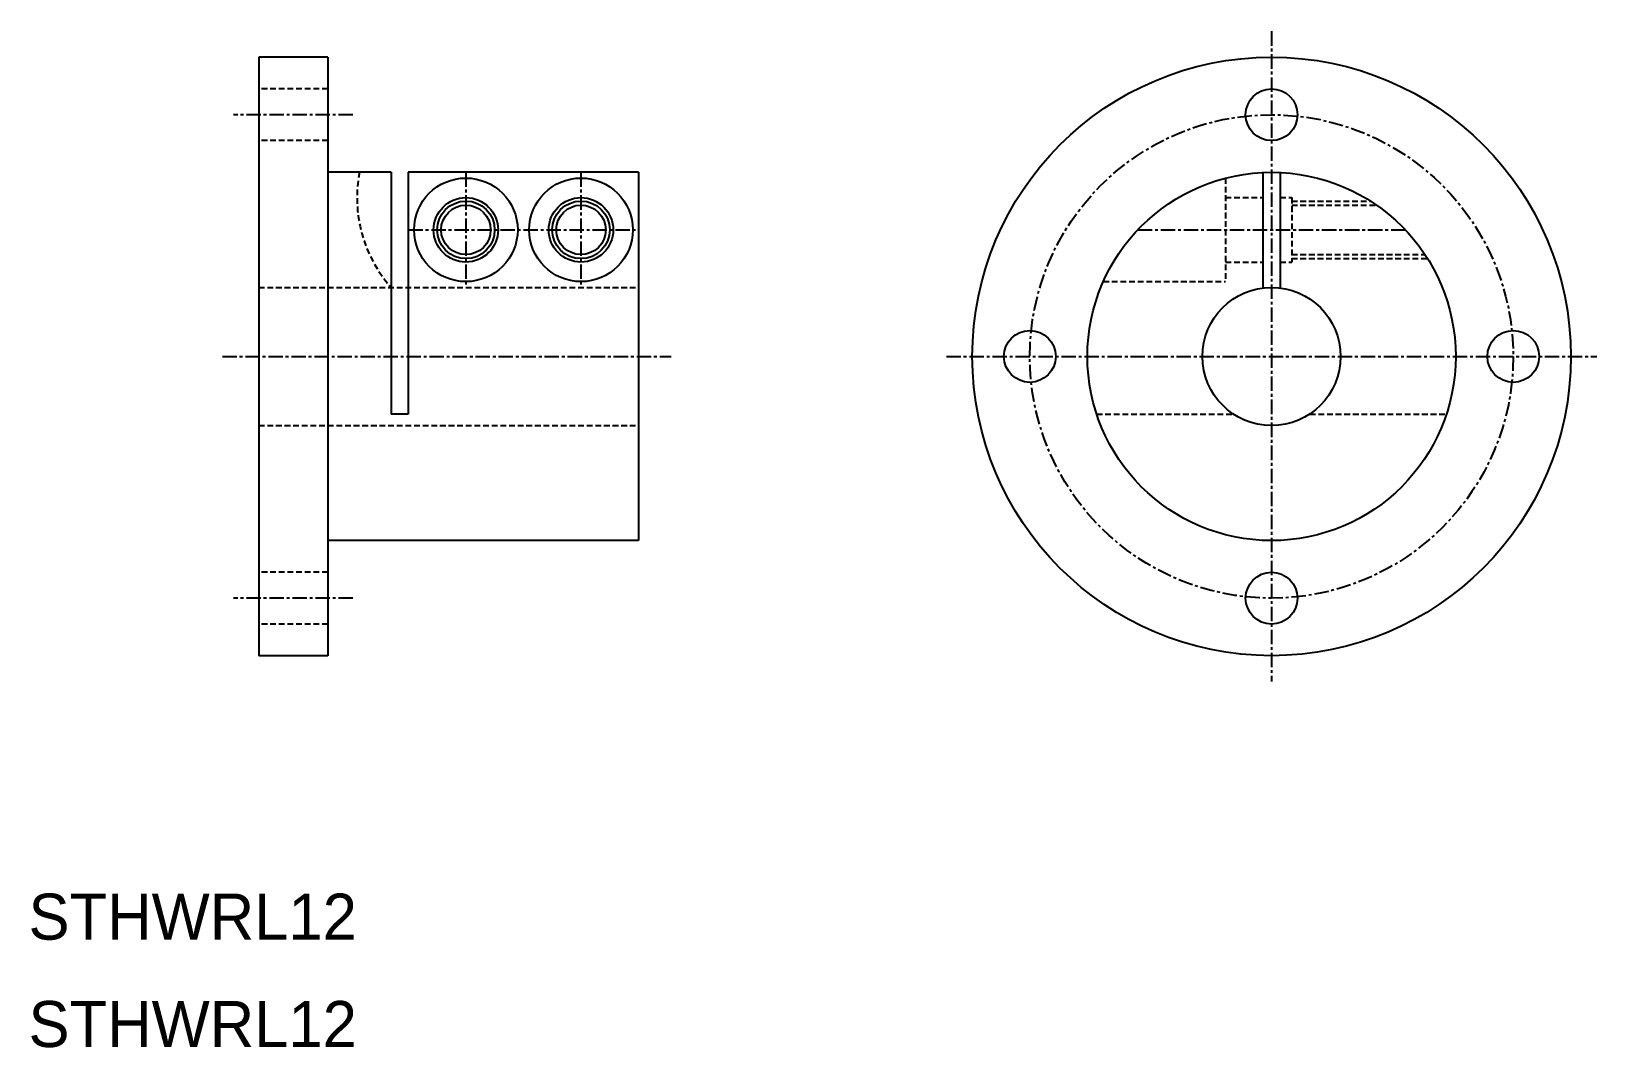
# Model space of a CAD drawing. Extents: x 10 to 146, y 10 to 98.
import ezdxf

# ---------------------------------------------------------------- set-up
doc = ezdxf.new("R2010")
doc.units = 0
doc.linetypes.add('CENTER', pattern=[2, 1.25, -0.25, 0.25, -0.25])
doc.linetypes.add('DASHED', pattern=[0.75, 0.5, -0.25])
doc.layers.get('0').update_dxf_attribs({"linetype": 'CONTINUOUS'})
doc.layers.add('CENTER', color=1, linetype='CENTER')

msp = doc.modelspace()

# ---------------------------------------------------------------- linework, layer by layer
at = {"color": 7, "linetype": 'CONTINUOUS'}
for p, q in [((36, 96), (30, 96)), ((30, 96), (30, 44)), ((36, 96), (36, 44)), ((41.5, 86), (36, 86)), ((41.5, 86), (41.5, 65)), ((63, 86), (43, 86)), ((43, 86), (43, 65)), ((63, 86), (63, 54)), ((117.25, 85.98), (117.25, 75.95)), ((118.75, 85.98), (118.75, 75.95)), ((43, 65), (41.5, 65)), ((63, 54), (36, 54)), ((36, 44), (30, 44))]:
    msp.add_line(p, q, dxfattribs=at)
at = {"color": 3, "linetype": 'DASHED'}
for p, q in [((36, 93.25), (30, 93.25)), ((36, 88.75), (30, 88.75)), ((114, 85.5), (114, 76.5)), ((114, 83.8), (117.25, 83.8)), ((118.75, 83.8), (119.75, 83.8)), ((119.75, 83.8), (119.75, 78.2)), ((119.75, 83.5), (126.59, 83.5)), ((119.75, 83.15), (127.11, 83.15)), ((114, 78.2), (117.25, 78.2)), ((118.75, 78.2), (119.75, 78.2)), ((119.75, 78.85), (131.33, 78.85)), ((119.75, 78.5), (131.56, 78.5)), ((103.38, 76.5), (114, 76.5)), ((30, 76), (63, 76)), ((30, 64), (63, 64)), ((102.8, 65), (114.68, 65)), ((121.32, 65), (133.2, 65)), ((36, 51.25), (30, 51.25)), ((36, 46.75), (30, 46.75))]:
    msp.add_line(p, q, dxfattribs=at)
at = {"color": 7, "linetype": 'CONTINUOUS'}
for centre, radius in [((118, 70), 26), ((118, 91), 2.25), ((118, 70), 16), ((48, 81), 4.5), ((58, 81), 4.5), ((48, 81), 2.8), ((48, 81), 2.15), ((58, 81), 2.8), ((58, 81), 2.15), ((118, 70), 6), ((97, 70), 2.25), ((139, 70), 2.25), ((118, 49), 2.25)]:
    msp.add_circle(centre, radius, dxfattribs=at)
at = {"color": 3, "linetype": 'CONTINUOUS'}
for centre in [(48, 81), (58, 81)]:
    msp.add_circle(centre, 2.5, dxfattribs=at)
at = {"color": 3, "linetype": 'DASHED'}
msp.add_arc((50.26, 83.79), 11.72, 169.1149, 221.6376, dxfattribs=at)
at = {"layer": 'CENTER', "color": 1, "linetype": 'CENTER'}
for p, q in [((118, 98.25), (118, 41.75)), ((38.18, 91), (27.82, 91)), ((48, 86), (48, 76)), ((58, 86), (58, 76)), ((43, 81), (63, 81)), ((106.38, 81), (129.62, 81)), ((26.84, 70), (65.83, 70)), ((89.75, 70), (146.25, 70)), ((38.18, 49), (27.82, 49))]:
    msp.add_line(p, q, dxfattribs=at)
msp.add_circle((118, 70), 21, dxfattribs=at)

# ---------------------------------------------------------------- texts
at = {"color": 7, "linetype": 'CONTINUOUS'}
for p in [(10, 19.33), (10, 10)]:
    msp.add_text('STHWRL12', height=4, dxfattribs=at).set_placement(p)

doc.saveas('drawing.dxf')
